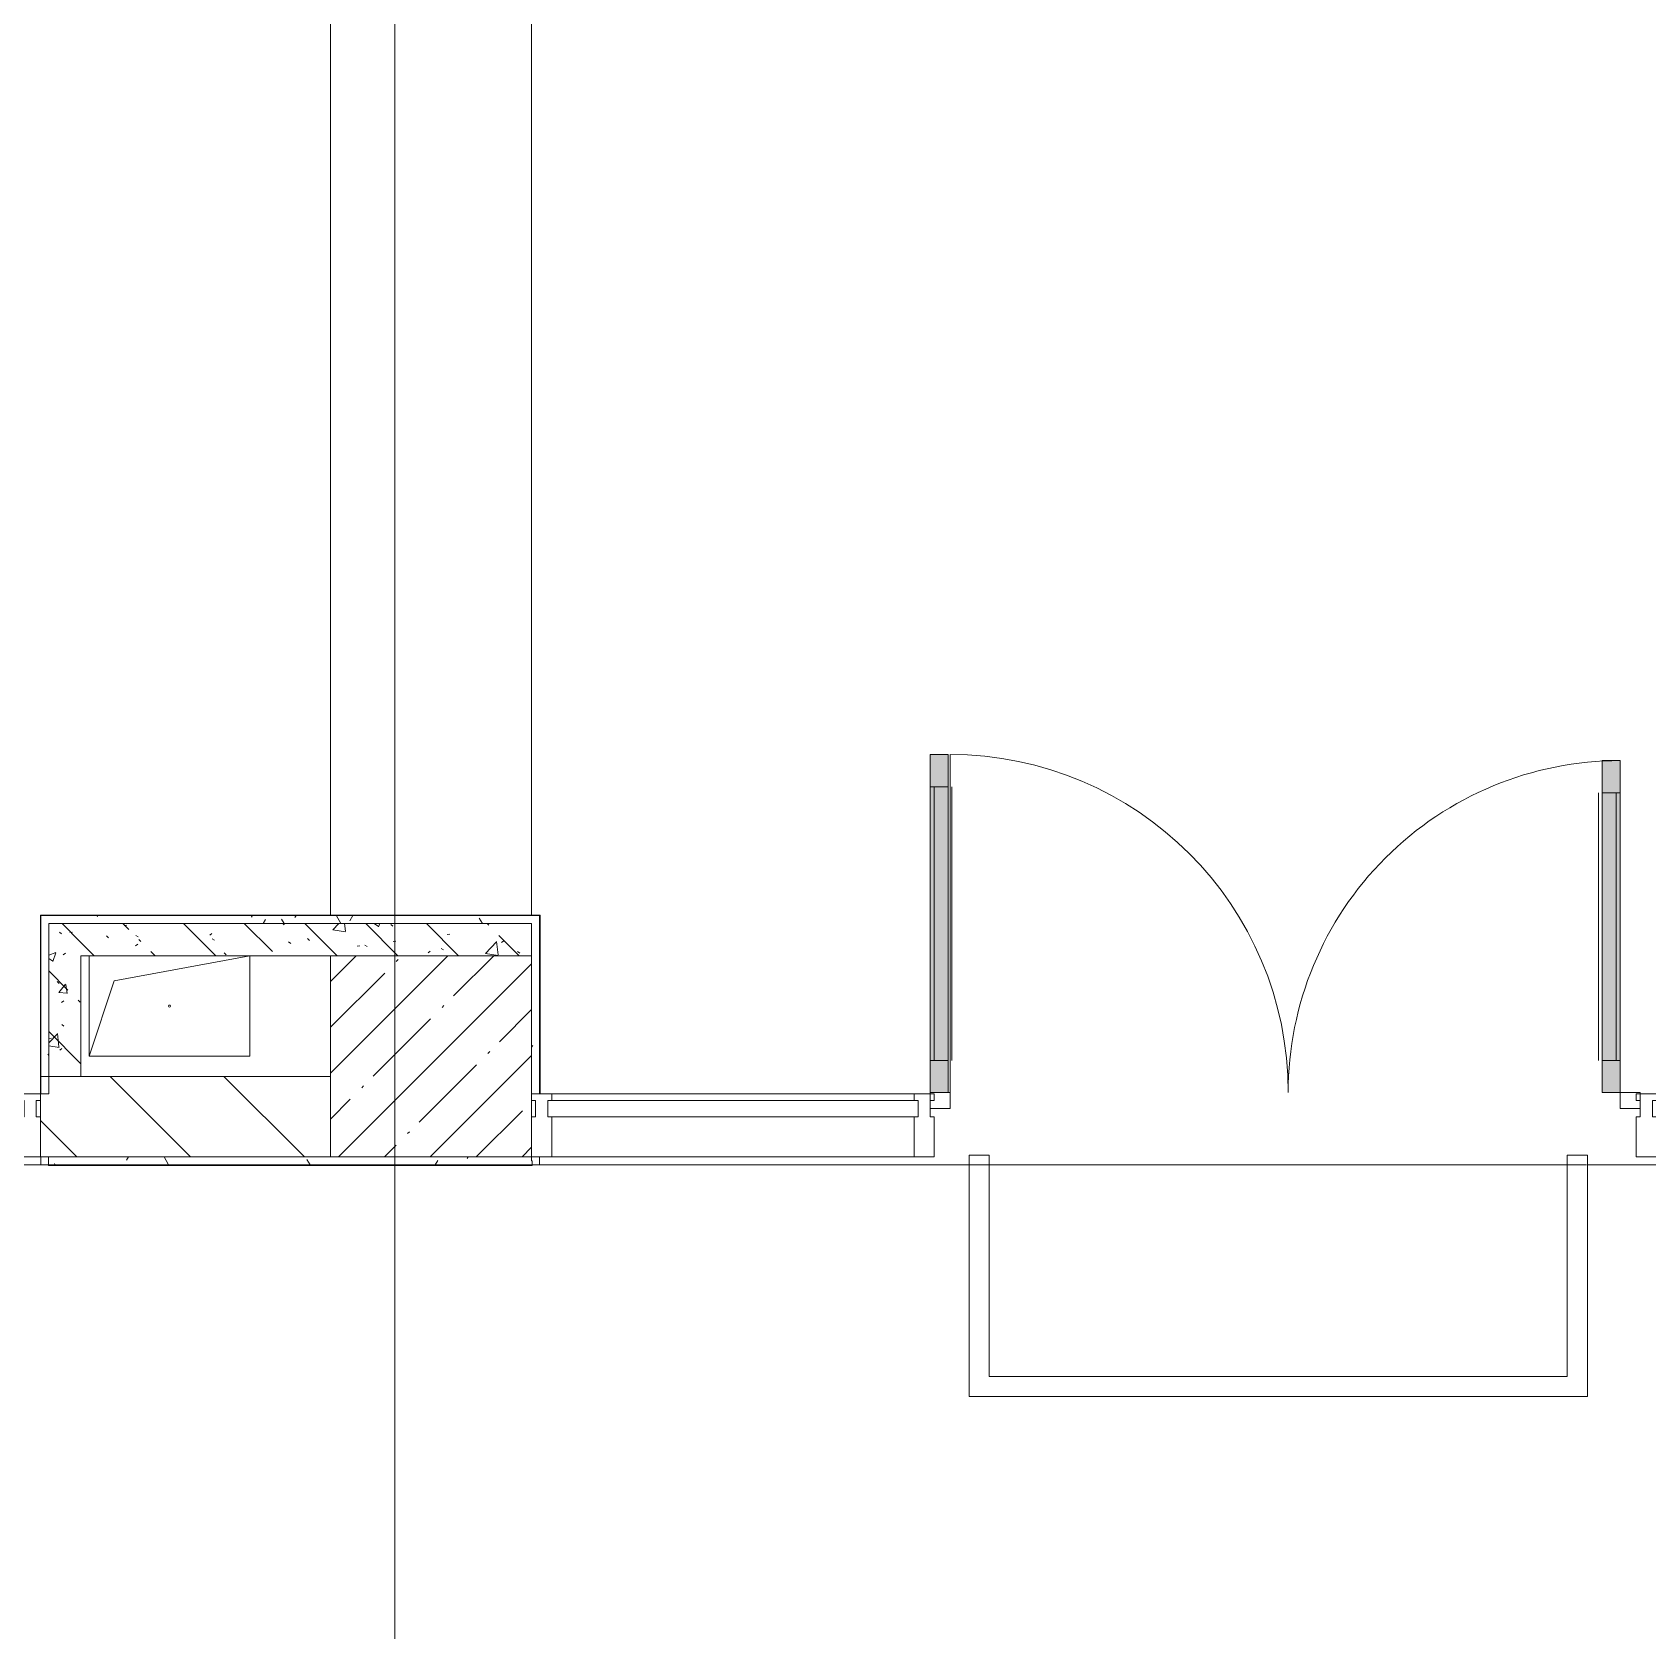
# Model space of a CAD drawing. Header units: millimetres. Extents: x -1113 to 415037, y -3642 to 354837.
# Drawn here: x 109874 to 113889, y 12086 to 16059 of the extents above; entities that cross this region are included whole.
import ezdxf

# ---------------------------------------------------------------- set-up
doc = ezdxf.new("R2010")
doc.units = ezdxf.units.MM
for name, color, linetype, lineweight in [('A-DETL-GENF', 7, 'Continuous', 9), ('A-FLOR', 7, 'Continuous', 9), ('A-GENM', 7, 'Continuous', 9), ('A-GLAZ-CURT', 7, 'Continuous', 9), ('A-GLAZ-CURT-1', 7, 'Continuous', 5), ('A-GLAZ-CURT-2', 7, 'Continuous', 20), ('A-GLAZ-CWMG', 7, 'Continuous', 9), ('A-GLAZ-CWMG-1', 7, 'Continuous', 20), ('A-WALL', 7, 'Continuous', 5), ('I-WALL', 7, 'Continuous', 5), ('S-COLS', 7, 'Continuous', 9), ('S-COLS-1', 7, 'Continuous', 5), ('Оси', 7, 'Continuous', 9)]:
    doc.layers.add(name, color=color, linetype=linetype, lineweight=lineweight)
for name, color, linetype, lineweight, true_color in [('A-DOOR-1', 7, 'Continuous', 5, 0xc0c0c0), ('A-WALL-1', 9, 'Continuous', 5, 0x808080), ('A-WALL-FNSH-1', 9, 'Continuous', 5, 0x808080)]:
    doc.layers.add(name, color=color, linetype=linetype, lineweight=lineweight, true_color=true_color)
doc.layers.add('A-FLOR-PATT-1', color=7, linetype='Continuous', lineweight=9, true_color=0xeef6ff, transparency=0.5)
pattern_1 = [(135, (64.7, -136.06), (-150.8683, -150.8683), [213.36, -35.56, 7.112, -35.56]), (135, (64.7, 14.71), (-150.8683, -150.8683), []), (50, (64.7, -136.06), (255.05767, -22.3145), [26.67, -293.37]), (355, (64.7, -136.06), (-49.3404, 267.47914), [21.336, -234.696]), (100.451, (85.96, -137.92), (205.71947, 245.16356), [22.666, -249.326]), (46.184, (64.7, -64.94), (379.511, -58.86), [40.005, -440.055]), (96.636, (96.33, -69.85), (332.3634, 346.3991), [33.999, -373.989]), (351.184, (64.7, -64.94), (332.3669, 346.3953), [32.004, -352.044]), (21, (100.26, -82.72), (212.26017, -143.17112), [26.67, -293.37]), (326, (100.26, -82.72), (86.52236, 257.86323), [21.336, -234.696]), (71.451, (117.95, -94.65), (298.78395, 114.6901), [22.666, -249.326]), (37.5, (64.7, -136.06), (4.32385, 118.37751), [6.706, -225.146, 6.706, -231.546, -235.585]), (37.5, (64.7, -136.06), (4.32385, 118.37751), [-470.103, 6.706, -228.879]), (7.5, (64.7, -136.06), (93.54758, 140.2533), [6.706, -129.134, 6.706, -219.812, -89.789]), (7.5, (64.7, -136.06), (93.54758, 140.2533), [-362.356, 6.706, -83.083]), (327.5, (-14.6, -136.06), (189.82734, -8.02019), [6.706, -82.194, 6.706, -270.662, -368.046]), (327.5, (-14.6, -136.06), (189.82734, -8.02019), [-366.268, 6.706, -361.34]), (317.5, (-50.16, -136.06), (207.38114, 35.59764), [6.706, -108.864, 6.706, -177.495, -261.366]), (317.5, (-50.16, -136.06), (207.38114, 35.59764), [-299.771, 6.706, -254.66])]
pattern_2 = [(0, (64.7, -136.06), (243.84, 60.96), [20.117, -162.763, 20.117, -162.763, -975.36]), (0, (64.7, -136.06), (243.84, 60.96), [-365.76, 20.117, -345.643, 20.117, -162.763, -426.72]), (0, (64.7, -136.06), (243.84, 60.96), [-914.4, 20.117, -101.803, 20.117, -284.683]), (120, (156.14, -105.58), (-174.71291, 180.691634), [20.117, -162.763, 20.117, -162.763, -975.36]), (120, (156.14, -105.58), (-174.71291, 180.691634), [-365.76, 20.117, -345.643, 20.117, -162.763, -426.72]), (120, (156.14, -105.58), (-174.71291, 180.691634), [-914.4, 20.117, -101.803, 20.117, -284.683]), (240, (186.62, 16.34), (-69.12709, -241.651634), [20.117, -162.763, 20.117, -162.763, -975.36]), (240, (186.62, 16.34), (-69.12709, -241.651634), [-365.76, 20.117, -345.643, 20.117, -162.763, -426.72]), (240, (186.62, 16.34), (-69.12709, -241.651634), [-914.4, 20.117, -101.803, 20.117, -284.683])]

# ---------------------------------------------------------------- blocks, each defined once
blk = doc.blocks.new('Прямоугольный импост - Импост структурный с накладкой - 160мм Темный-V113-Объем проектирования 1 этажа')
at = {"layer": 'A-GLAZ-CWMG-1'}
for p, q in [((-50, 0), (-50, 17)), ((-50, 17), (0, 17)), ((-40, 0), (-50, 0)), ((-40, -40), (-40, 0)), ((0, 0), (-10, 0)), ((-10, 0), (-10, -40)), ((0, 17), (0, 0)), ((-50, -140), (-50, -40)), ((-50, -40), (-40, -40)), ((-10, -40), (0, -40)), ((0, -40), (0, -140)), ((0, -140), (-50, -140))]:
    blk.add_line(p, q, dxfattribs=at)
blk = doc.blocks.new('Прямоугольный импост - Импост структурный с накладкой - 160мм Темный-V112-Объем проектирования 1 этажа')
at = {"layer": 'A-GLAZ-CWMG-1'}
for p, q in [((-25, 0), (-25, 17)), ((-25, 17), (25, 17)), ((-15, 0), (-25, 0)), ((-15, -40), (-15, 0)), ((25, 0), (15, 0)), ((15, 0), (15, -40)), ((25, 17), (25, 0)), ((-25, -140), (-25, -40)), ((-25, -40), (-15, -40)), ((15, -40), (25, -40)), ((25, -40), (25, -140)), ((25, -140), (-25, -140))]:
    blk.add_line(p, q, dxfattribs=at)
blk = doc.blocks.new('GM_Отверстие прямоугольное _в плите_ - Отверстие-V201-Объем проектирования 1 этажа')
at = {"layer": 'A-GENM'}
for p, q in [((-200, -125), (-200, 125)), ((-200, 125), (-200, -125)), ((-137.5, 62.5), (200, 125)), ((200, 125), (200, -125)), ((200, -125), (200, 125)), ((-200, -125), (-137.5, 62.5)), ((200, -125), (-200, -125)), ((-200, -125), (200, -125))]:
    blk.add_line(p, q, dxfattribs=at)
for start, end in [(360, 180), (180, 360)]:
    blk.add_arc((0, 0), 2.5, start, end, dxfattribs=at)
blk = doc.blocks.new('Системная панель - Стекло - 40мм-32354452-Объем проектирования 1 этажа')
at = {"layer": 'A-GLAZ-CURT-1'}
h = blk.add_hatch(dxfattribs=at)
h.set_pattern_fill('FP_190', color=256, style=0, pattern_type=2)
h.set_pattern_definition([(225, (111750.2, 13340), (565.6854, -565.6854), [400, -1200]), (225, (112150.2, 13540), (565.6854, -565.6854), [1200, -400]), (225, (111350.2, 13740), (565.6854, -565.6854), [400, -1200])])
h.paths.add_polyline_path([(460.2, 40), (-460.2, 40), (-459.8, 0), (460.2, 0), (460.2, 20.1)])
at = {"layer": 'A-GLAZ-CURT-2'}
for p, q in [((460.2, 40), (-460.2, 40)), ((-460.2, 40), (-460.2, 0)), ((-460.2, 0), (460.2, 0)), ((460.2, 0), (460.2, 40))]:
    blk.add_line(p, q, dxfattribs=at)
blk = doc.blocks.new('Прямоугольный импост - Импост структурный с накладкой - 160мм Темный-32355003-Объем проектирования 1 этажа')
at = {"layer": 'A-GLAZ-CWMG'}
for p, q in [((111100, 13557), (112000.4, 13557)), ((111100, 13400), (112000.4, 13400))]:
    blk.add_line(p, q, dxfattribs=at)
blk = doc.blocks.new('Прямоугольный импост - Импост структурный с накладкой - 160мм Темный-30755595-Объем проектирования 1 этажа')
at = {"layer": 'A-GLAZ-CWMG-1'}
for p, q in [((0, 17), (-50, 17)), ((-50, 17), (-50, 0)), ((-50, 0), (-40, 0)), ((-40, 0), (-40, -40)), ((-10, -40), (-10, 0)), ((-10, 0), (0, 0)), ((0, 0), (0, 17)), ((-40, -40), (-50, -40)), ((-50, -40), (-50, -140)), ((0, -40), (-10, -40)), ((0, -140), (0, -40)), ((-50, -140), (0, -140))]:
    blk.add_line(p, q, dxfattribs=at)
blk = doc.blocks.new('Дверь_Витражная_остекление_ - ВВ-13 остекление-32355241-Объем проектирования 1 этажа')
at = {"layer": 'A-DETL-GENF'}
for p, q in [((-787.5, -20), (-832.5, -20)), ((-832.5, -845), (-832.5, -20)), ((-787.5, -20), (-832.5, -20)), ((-832.5, -20), (-832.5, -845)), ((-787.5, -845), (-787.5, -20)), ((-787.5, -845), (-787.5, -20)), ((837.5, -860), (837.5, -20)), ((837.5, -20), (837.5, -860)), ((882.5, -860), (882.5, -20)), ((882.5, -860), (882.5, -20)), ((-832.5, -100), (-787.5, -100)), ((-822.5, -765), (-822.5, -100)), ((-778.5, -765), (-778.5, -100)), ((828.5, -780), (828.5, -100)), ((882.5, -100), (837.5, -100)), ((872.5, -780), (872.5, -100)), ((-832.5, -765), (-787.5, -765)), ((882.5, -780), (837.5, -780)), ((-832.5, -845), (-787.5, -845)), ((-832.5, -845), (-787.5, -845)), ((882.5, -860), (837.5, -860)), ((837.5, -860), (882.5, -860))]:
    blk.add_line(p, q, dxfattribs=at)
at = {"layer": 'A-DOOR-1'}
for p, q in [((-882.5, 20), (-832.5, 20)), ((-882.5, -20), (-882.5, 20)), ((-832.5, 20), (-832.5, -20)), ((832.5, 20), (882.5, 20)), ((832.5, -20), (832.5, 20)), ((882.5, 20), (882.5, -20)), ((-832.5, -20), (-882.5, -20)), ((-832.5, -845), (-832.5, -20)), ((832.5, -860), (832.5, -20)), ((882.5, -20), (832.5, -20))]:
    blk.add_line(p, q, dxfattribs=at)
for centre, radius, start, end in [((-832.5, -20), 825, 270, 0), ((832.5, -20), 840, 180, 270)]:
    blk.add_arc(centre, radius, start, end, dxfattribs=at)

msp = doc.modelspace()

# ---------------------------------------------------------------- hatches: boundary and pattern name
at = {"layer": 'A-FLOR-PATT-1'}
h = msp.add_hatch(color=256, dxfattribs=at)
h.paths.add_polyline_path([(113775.2, 13423.9), (113820.2, 13423.9), (113820.2, 14248.9), (113775.2, 14248.9), (113775.2, 13459.9)])
h.paths.add_polyline_path([(112105.2, 13423.9), (112150.2, 13423.9), (112150.2, 14263.9), (112105.2, 14263.9), (112105.2, 13636.4)])
h.paths.add_polyline_path([(108433.7, 13423.9), (108433.7, 14252.9), (108388.7, 14252.9), (108388.7, 13423.9)])
h.paths.add_polyline_path([(106759.7, 13423.9), (106759.7, 14263.9), (106714.7, 14263.9), (106714.7, 13423.9)])
h.paths.add_polyline_path([(105374.7, 13423.9), (105374.7, 14254.9), (105329.7, 14254.9), (105329.7, 13423.9)])
h.paths.add_polyline_path([(103653.7, 13423.9), (103698.7, 13423.9), (103698.7, 14263.9), (103653.7, 14263.9), (103653.7, 13571.3)])
at = {"layer": 'I-WALL'}
h = msp.add_hatch(dxfattribs=at)
h.set_pattern_fill('FP_191', color=256, style=0, pattern_type=2)
h.set_pattern_definition(pattern_2)
h.paths.add_polyline_path([(109894.7, 13463.9), (109914.7, 13463.9), (109914.7, 13863.9), (109894.7, 13863.9), (109894.7, 13636.4)])
h = msp.add_hatch(dxfattribs=at)
h.set_pattern_fill('FP_191', color=256, style=0, pattern_type=2)
h.set_pattern_definition(pattern_2)
h.paths.add_polyline_path([(109994.7, 13843.9), (111134.7, 13843.9), (111134.7, 13863.9), (109914.7, 13863.9), (109914.7, 13843.9)])
h = msp.add_hatch(dxfattribs=at)
h.set_pattern_fill('FP_41', color=256, style=0, pattern_type=2)
h.set_pattern_definition(pattern_1)
h.paths.add_polyline_path([(109914.7, 13463.9), (109994.7, 13463.9), (109994.7, 13843.9), (109914.7, 13843.9), (109914.7, 13636.4)])
h = msp.add_hatch(dxfattribs=at)
h.set_pattern_fill('FP_41', color=256, style=0, pattern_type=2)
h.set_pattern_definition(pattern_1)
h.paths.add_polyline_path([(109994.7, 13763.9), (111114.7, 13763.9), (111114.7, 13843.9), (109994.7, 13843.9)])
h = msp.add_hatch(dxfattribs=at)
h.set_pattern_fill('FP_191', color=256, style=0, pattern_type=2)
h.set_pattern_definition(pattern_2)
h.paths.add_polyline_path([(111134.7, 13420.9), (111134.7, 13843.9), (111114.7, 13843.9), (111114.7, 13420.9)])
h = msp.add_hatch(dxfattribs=at)
h.set_pattern_fill('FP_23', color=256, style=0, pattern_type=2)
h.set_pattern_definition([(135, (64.7, -136.06), (-141.42136, -141.42136), [])])
h.paths.add_polyline_path([(110614.7, 13263.9), (110614.7, 13463.9), (109893.7, 13463.9), (109894.7, 13263.9), (110115.8, 13263.9)])
h.paths.add_polyline_path([(106114.7, 13263.9), (106674.7, 13263.9), (106674.7, 13463.9), (106114.7, 13463.9)])
h.paths.add_polyline_path([(105614.7, 13263.9), (105614.7, 13463.9), (105464.7, 13463.9), (105464.7, 13263.9), (105594.7, 13263.9)])
h.paths.add_polyline_path([(101462.7, 13263.9), (101462.7, 13463.9), (101164.7, 13463.9), (101164.7, 13263.9), (101262.7, 13263.9)])
h = msp.add_hatch(dxfattribs=at)
h.set_pattern_fill('FP_191', color=256, style=0, pattern_type=2)
h.set_pattern_definition(pattern_2)
h.paths.add_polyline_path([(110686.7, 13243.9), (111114.7, 13243.9), (111114.7, 13263.9), (109914.7, 13263.9), (109914.7, 13243.9), (110614.7, 13243.9)])
at = {"layer": 'S-COLS-1'}
h = msp.add_hatch(dxfattribs=at)
h.set_pattern_fill('FP_1', color=256, style=0, pattern_type=2)
h.set_pattern_definition([(45, (64.7, -136.06), (-114.04925, 114.04925), []), (45, (178.75, -136.06), (-114.04925, 114.04925), [201.612, -40.322, 6.706, -33.617])])
h.paths.add_polyline_path([(110614.7, 13263.9), (111114.7, 13263.9), (111114.7, 13763.9), (110614.7, 13763.9), (110614.7, 13363.9)])

# ---------------------------------------------------------------- linework, layer by layer
at = {"layer": 'A-FLOR'}
for p, q in [((110614.7, 13863.9), (110614.7, 18443.9)), ((111114.7, 16156.9), (111114.7, 13863.9)), ((111134.7, 13863.9), (109894.7, 13863.9)), ((109894.7, 13863.9), (109894.7, 13463.9)), ((111134.7, 13420.9), (111134.7, 13863.9)), ((109894.7, 13263.9), (109894.7, 13243.9)), ((111134.7, 13243.9), (111134.7, 13263.9)), ((112201.8, 12668.5), (112201.8, 13268.5)), ((112201.8, 13268.5), (112251.8, 13268.5)), ((112251.8, 13268.5), (112251.8, 12718.5)), ((113688.9, 12718.5), (113688.9, 13268.5)), ((113688.9, 13268.5), (113738.9, 13268.5)), ((113738.9, 13268.5), (113738.9, 12668.5)), ((108348.5, 13243.9), (112201.8, 13243.9)), ((111134.7, 13243.9), (112201.8, 13243.9)), ((112204, 13243.9), (113736.7, 13243.9)), ((113738.9, 13243.9), (120423.7, 13243.9)), ((112251.8, 12718.5), (113688.9, 12718.5)), ((113738.9, 12668.5), (112201.8, 12668.5))]:
    msp.add_line(p, q, dxfattribs=at)
at = {"layer": 'A-WALL'}
msp.add_line((110614.7, 13263.9), (110614.7, 13463.9), dxfattribs=at)
at = {"layer": 'A-WALL-1'}
for p, q in [((109914.7, 13843.9), (109914.7, 13463.9)), ((109914.7, 13420.9), (109914.7, 13843.9)), ((109914.7, 13843.9), (111114.7, 13843.9)), ((111114.7, 13843.9), (111114.7, 13420.9)), ((109994.7, 13463.9), (109994.7, 13763.9)), ((109994.7, 13763.9), (111114.7, 13763.9)), ((110614.7, 13463.9), (109893.7, 13463.9)), ((109893.7, 13463.9), (109893.7, 13263.9)), ((109894.7, 13463.9), (109894.7, 13420.9)), ((109894.7, 13420.9), (109914.7, 13420.9)), ((111114.7, 13420.9), (111134.7, 13420.9)), ((109893.7, 13263.9), (110614.7, 13263.9)), ((109913.7, 13263.9), (109913.7, 13243.9)), ((111114.7, 13263.9), (109914.7, 13263.9)), ((111114.7, 13253.9), (111114.7, 13263.9)), ((111115.7, 13253.9), (111114.7, 13253.9)), ((111115.7, 13242.9), (111115.7, 13253.9)), ((111114.7, 13242.9), (111115.7, 13242.9))]:
    msp.add_line(p, q, dxfattribs=at)
at = {"layer": 'A-WALL-FNSH-1'}
for p, q in [((109893.7, 13864.9), (109893.7, 13463.9)), ((111135.7, 13864.9), (109893.7, 13864.9)), ((111135.7, 13420.9), (111135.7, 13864.9)), ((111134.7, 13420.9), (111135.7, 13420.9)), ((109913.7, 13243.9), (109913.7, 13242.9)), ((109913.7, 13242.9), (111114.7, 13242.9)), ((111114.7, 13242.9), (111114.7, 13243.9))]:
    msp.add_line(p, q, dxfattribs=at)
at = {"layer": 'S-COLS'}
msp.add_line((110614.7, 13463.9), (110614.7, 13263.9), dxfattribs=at)
at = {"layer": 'S-COLS-1'}
for p, q in [((111114.7, 13763.9), (110614.7, 13763.9)), ((110614.7, 13763.9), (110614.7, 13463.9)), ((111114.7, 13263.9), (111114.7, 13763.9)), ((110614.7, 13263.9), (111114.7, 13263.9))]:
    msp.add_line(p, q, dxfattribs=at)
at = {"layer": 'Оси'}
msp.add_lwpolyline([(110774.7, -2042.3), (110774.7, 2957.7), (110774.7, 16892.2), (110774.7, 21892.2)], dxfattribs=at)

# ---------------------------------------------------------------- block references
at = {"layer": 'A-DOOR-1', "rotation": 180}
msp.add_blockref('Дверь_Витражная_остекление_ - ВВ-13 остекление-32355241-Объем проектирования 1 этажа', (112987.7, 13403.9), dxfattribs=at)
at = {"layer": 'A-GENM'}
msp.add_blockref('GM_Отверстие прямоугольное _в плите_ - Отверстие-V201-Объем проектирования 1 этажа', (110214.7, 13638.9), dxfattribs=at)
at = {"layer": 'A-GLAZ-CURT', "rotation": 180}
msp.add_blockref('Системная панель - Стекло - 40мм-32354452-Объем проектирования 1 этажа', (111614.9, 13403.9), dxfattribs=at)
at = {"layer": 'A-GLAZ-CWMG'}
for name, p in [('Прямоугольный импост - Импост структурный с накладкой - 160мм Темный-30755595-Объем проектирования 1 этажа', (109893.7, 13403.9)), ('Прямоугольный импост - Импост структурный с накладкой - 160мм Темный-32355003-Объем проектирования 1 этажа', (64.7, -136.1))]:
    msp.add_blockref(name, p, dxfattribs=at)
at = {"layer": 'A-GLAZ-CWMG', "extrusion": (0, 0, -1)}
for name, p in [('Прямоугольный импост - Импост структурный с накладкой - 160мм Темный-V113-Объем проектирования 1 этажа', (-111114.7, 13403.9)), ('Прямоугольный импост - Импост структурный с накладкой - 160мм Темный-V112-Объем проектирования 1 этажа', (-112090.2, 13403.9)), ('Прямоугольный импост - Импост структурный с накладкой - 160мм Темный-V112-Объем проектирования 1 этажа', (-113885.2, 13403.9))]:
    msp.add_blockref(name, p, dxfattribs=at)

doc.saveas('drawing.dxf')
